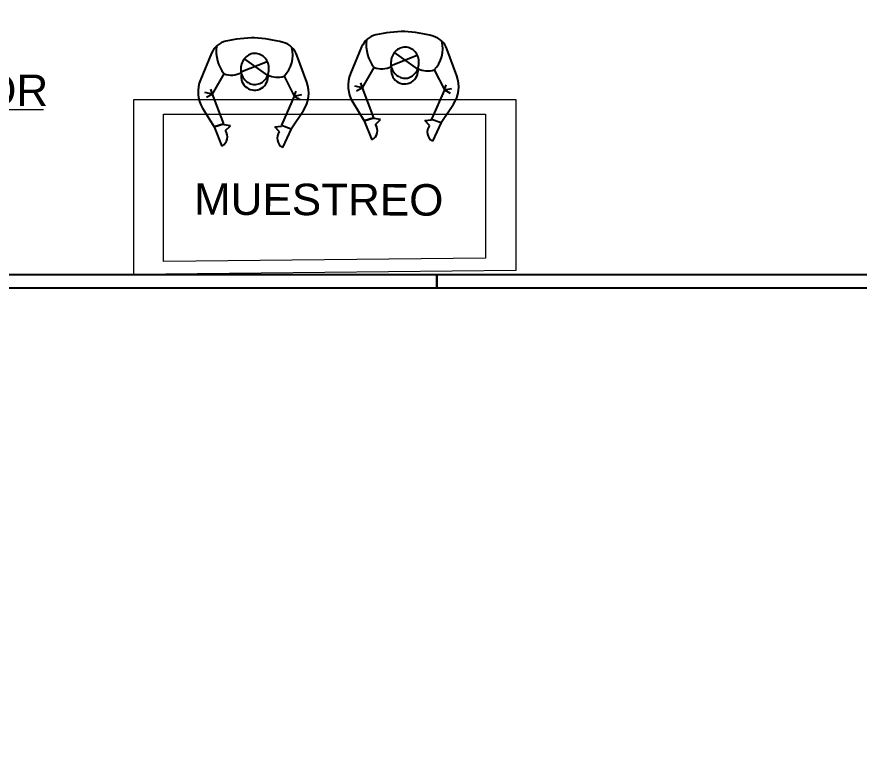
# Model space of a CAD drawing. Header units: inches. Extents: x -955375 to 106222, y -96450 to 64845.
# Drawn here: x 18520 to 23442, y 42076 to 46408 of the extents above; entities that cross this region are included whole.
import ezdxf

# ---------------------------------------------------------------- set-up
doc = ezdxf.new("R2010")
doc.units = ezdxf.units.IN
doc.header["$MEASUREMENT"] = 0
doc.linetypes.add('CONTINUA', pattern=[0])
for name, color, linetype in [('8', 7, 'Continuous'), ('A_TEXTOLOCAL', 3, 'Continuous'), ('DIBUJO', 2, 'Continuous'), ('P-ESTRUCTURA NUEVA', 152, 'Continuous')]:
    doc.layers.add(name, color=color, linetype=linetype)
doc.layers.add('ACHUTECH', color=24, linetype='Continuous', lineweight=18)
doc.styles.get("Standard").update_dxf_attribs({"font": 'isocp2.shx'})
doc.styles.add('TEXTO-100', font='romans.shx', dxfattribs={"height": 0.15})
doc.dimstyles.new('SUPERPEQUEÑA', dxfattribs={"dimtxt": 0.1, "dimasz": 0.05, "dimexe": 0.1, "dimexo": 0.15, "dimgap": 0.05, "dimtad": 1, "dimzin": 0, "dimdsep": 46, "dimtxsty": 'Standard', "dimblk1": 'CRUZZ', "dimblk2": 'CRUZZ', "dimsah": 1, "dimcen": 0.03, "dimse1": 1, "dimse2": 1, "dimclrd": 109, "dimclre": 4, "dimclrt": 173, "dimadec": 0, "dimazin": 0, "dimtfac": 1, "dimtix": 1, "dimtmove": 1, "dimatfit": 3, "dimldrblk": 'CRUZZ', "dimfxl": 1, "dimtolj": 1, "dimtzin": 0, "dimlwd": -1, "dimarcsym": 0})

# ---------------------------------------------------------------- blocks, each defined once
blk = doc.blocks.new('CRUZ')
at = {"layer": 'DIBUJO', "color": 7, "lineweight": -3}
for p, q in [((-0.2, 0), (0.2, 0)), ((0, 0.2), (0, -0.2))]:
    blk.add_line(p, q, dxfattribs=at)
at = {"layer": 'DIBUJO', "color": 7, "lineweight": -3, "const_width": 0.05}
blk.add_lwpolyline([(0, 0, 1), (0, 0, 1)], format="xyb", close=True, dxfattribs=at)
blk = doc.blocks.new('CRUZZ')
at = {"layer": 'DIBUJO', "color": 3, "xscale": 10, "yscale": 10, "zscale": 10}
blk.add_blockref('CRUZ', (0, 0), dxfattribs=at)
blk = doc.blocks.new('*D185')
at = {"layer": 'ACHUTECH', "color": 7, "ltscale": 500, "transparency": 16777216}
blk.add_line((5118.7, 54499.2), (5118.7, 25409.9), dxfattribs=at)
at = {"layer": 'Defpoints', "color": 0, "linetype": 'CONTINUA', "ltscale": 500, "transparency": 16777216}
for p in [(26169.2, 54499.2), (5118.7, 25409.9), (6592.2, 25409.9)]:
    blk.add_point(p, dxfattribs=at)
at = {"layer": 'ACHUTECH', "color": 7, "linetype": 'CONTINUA', "ltscale": 500, "transparency": 16777216, "xscale": 0.05, "yscale": 0.05, "zscale": 0.05}
for p, rotation in [((5118.7, 54499.2), 90), ((5118.7, 25409.9), 270)]:
    blk.add_blockref('CRUZZ', p, dxfattribs=dict(at, rotation=rotation))
at = {"layer": 'ACHUTECH', "color": 7, "linetype": 'CONTINUA', "lineweight": 13, "ltscale": 500, "transparency": 16777216, "insert": (5118.6, 39954.5), "char_height": 0.15, "attachment_point": 5, "rotation": 90}
blk.add_mtext('\\A1;29089.32', dxfattribs=at)
blk = doc.blocks.new('*D201')
at = {"layer": 'ACHUTECH', "color": 7, "ltscale": 500, "transparency": 16777216}
blk.add_line((4340.1, 59153), (4340.1, 15437.3), dxfattribs=at)
at = {"layer": 'Defpoints', "color": 0, "linetype": 'CONTINUA', "ltscale": 500, "transparency": 16777216}
for p in [(21639.1, 59153.1), (4340.1, 15437.3), (6285.4, 15437.3)]:
    blk.add_point(p, dxfattribs=at)
at = {"layer": 'ACHUTECH', "color": 7, "linetype": 'CONTINUA', "ltscale": 500, "transparency": 16777216, "xscale": 0.05, "yscale": 0.05, "zscale": 0.05}
for p, rotation in [((4340.1, 59153.1), 90), ((4340.1, 15437.3), 270)]:
    blk.add_blockref('CRUZZ', p, dxfattribs=dict(at, rotation=rotation))
at = {"layer": 'ACHUTECH', "color": 7, "linetype": 'CONTINUA', "lineweight": 13, "ltscale": 500, "transparency": 16777216, "insert": (4340, 37295.2), "char_height": 0.15, "attachment_point": 5, "rotation": 90}
blk.add_mtext('\\A1;43715.81', dxfattribs=at)
blk = doc.blocks.new('A$C0A79222E')
at = {"layer": '8'}
for p, q in [((104.6, 524.1), (156.7, 629.8)), ((545.1, 504.9), (502.4, 614.7)), ((171.3, 540.5), (198.2, 511.1)), ((104.6, 524.1), (32.7, 421.7)), ((82.7, 337.4), (160.1, 503.1)), ((160.1, 503.1), (104.6, 524.1)), ((160.3, 507.9), (158.7, 503.7)), ((198.2, 511.1), (160.3, 507.9)), ((480, 527), (450.7, 500.1)), ((450.7, 500.1), (488.2, 493.7)), ((545.1, 504.9), (488, 488.9)), ((488, 488.9), (545.1, 504.9)), ((488, 488.9), (550.6, 317)), ((488.2, 493.7), (489.4, 489.3)), ((607.8, 396.6), (545.1, 504.9)), ((82.7, 337.4), (39.8, 330.4)), ((82.7, 337.4), (50.6, 358.1)), ((82.7, 337.4), (71.9, 309.7)), ((138.9, 222.9), (82.7, 337.4)), ((550.6, 317), (481.2, 202.1)), ((550.6, 317), (584.4, 334.8)), ((550.6, 317), (559, 288.5)), ((550.6, 317), (592.8, 306.3)), ((9.6, 260.1), (62.9, 103.9)), ((232.2, 216.2), (362.4, 119)), ((384.6, 192.9), (233.2, 136.6)), ((550, 82.7), (616.7, 233.6))]:
    blk.add_line(p, q, dxfattribs=at)
for centre, major_axis, start_param, end_param in [((126, 578.9), (59.4, 0.5), -0.711433, 1.02165), ((528.5, 561.4), (59.4, 0.5), 2.01751, 3.750593), ((180, 318.2), (180, 1.4), 2.521702, 3.46293), ((452.1, 306.4), (180, 1.4), -0.423772, 0.517456), ((307.5, 222.6), (76.8, 0.6), -0.246289, 3.245064), ((313.9, 181.2), (88.9, 0.7), 2.35606, 2.732555), ((308.5, 186.5), (81.3, 0.6), 1.949778, 2.356069), ((305.2, 194.5), (72.7, 0.6), 1.519575, 1.949763), ((305.2, 194.5), (72.7, 0.6), 1.089396, 1.519584), ((301.3, 186.8), (81.3, 0.6), 0.683094, 1.089384), ((258.6, 98.9), (172.4, 1.3), 2.330537, 3.365503), ((172.8, 102.7), (125, 1), 1.07878, 1.837634), ((322.6, 177.5), (98.3, 0.8), 2.732546, 3.090371), ((289.1, 176.7), (97.2, 0.7), 0.306621, 0.683116), ((309.3, 183.3), (75.9, 0.6), -0.120088, 0.306609), ((437, 85.3), (125, 1), 1.201525, 2.003745), ((316.3, 76.5), (207.3, 1.6), -0.171734, 0.64331), ((322.6, 177.5), (98.3, 0.8), 3.090375, 3.4482), ((313.6, 174.6), (88.9, 0.7), 3.448211, 3.824705), ((286.5, 179.1), (98.3, 0.8), -0.409043, -0.051219), ((172.3, 141.2), (115.5, 0.9), 3.462931, 4.416884), ((307.8, 169.7), (81.3, 0.6), 3.824679, 4.230969), ((303.8, 162), (72.7, 0.6), 4.230989, 4.661176), ((300.6, 170.1), (81.3, 0.6), -1.191825, -0.785535), ((295.2, 175.4), (88.9, 0.7), -0.785532, -0.409038), ((303.8, 162), (72.7, 0.6), 4.661179, 5.091366), ((444.4, 129.4), (115.5, 0.9), -1.377724, -0.423771), ((368.4, 803.6), (806.3, 6.2), 4.416882, 4.622838), ((306.6, 806.3), (806.3, 6.2), 4.699506, 4.905462)]:
    blk.add_ellipse(centre, major_axis=major_axis, ratio=1, start_param=start_param, end_param=end_param, dxfattribs=at)

msp = doc.modelspace()

# ---------------------------------------------------------------- linework, layer by layer
at = {"color": 0, "linetype": 'CONTINUA', "lineweight": 13, "ltscale": 500}
for points in [[(21435.27, 45925.079), (21435.27, 44925.763), (19203.127, 44902.247), (19203.127, 45925.079)], [(21257.626, 45840.317), (21257.626, 44998.473), (19377.224, 44978.663), (19377.224, 45840.317)]]:
    msp.add_lwpolyline(points, close=True, dxfattribs=at)
at = {"layer": 'ACHUTECH', "color": 7, "linetype": 'CONTINUA', "lineweight": 13, "ltscale": 500}
msp.add_line((16706.457, 45867.609), (18675.438, 45867.609), dxfattribs=at)
at = {"layer": 'P-ESTRUCTURA NUEVA', "ltscale": 500}
for points in [[(18386.344, 44822.247), (18386.344, 44902.247), (20974.665, 44902.247), (20974.665, 44822.247)], [(20974.665, 44822.247), (20974.665, 44902.247), (23562.986, 44902.247), (23562.986, 44822.247)]]:
    msp.add_lwpolyline(points, close=True, dxfattribs=at)

# ---------------------------------------------------------------- block references
at = {"xscale": 1.022831221183079, "yscale": 1.022831221183079, "zscale": 1.022831221183079, "rotation": 181.1823382207679}
for p in [(21095.504, 46328.882), (20218.652, 46292.315)]:
    msp.add_blockref('A$C0A79222E', p, dxfattribs=at)

# ---------------------------------------------------------------- texts
at = {"layer": 'A_TEXTOLOCAL', "color": 7, "char_height": 184.10962, "width": 4924.44823, "attachment_point": 3, "rotation": 359.779133, "style": 'TEXTO-100'}
for s, insert in [('{\\fArial|b0|i0|c0|p34;DESANGRADOR}', (18703.314, 46070.491)), ('{\\fArial|b0|i0|c0|p34;MUESTREO}', (21012.964, 45430.172))]:
    msp.add_mtext(s, dxfattribs=dict(at, insert=insert))

# ---------------------------------------------------------------- dimensions: what is measured, and where the dimension line sits
at = {"layer": 'ACHUTECH', "color": 7, "linetype": 'CONTINUA', "lineweight": 13, "ltscale": 500}
for base, p1, p2, picture, middle in [((4340.116, 15437.278), (21639.15, 59153.085), (6285.39, 15437.278), '*D201', (4340.021, 37295.181)), ((5118.653, 25409.883), (26169.229, 54499.203), (6592.24, 25409.883), '*D185', (5118.558, 39954.543))]:
    dim = msp.add_linear_dim(base=base, p1=p1, p2=p2, angle=90, dimstyle='SUPERPEQUEÑA', override={"dimtxt": 0.15, "dimgap": 0.02, "dimclrd": 7, "dimclrt": 7, "dimfxl": 0.2}, dxfattribs=at)
    dim.commit()
    dim.dimension.update_dxf_attribs({"geometry": picture, "text_midpoint": middle})

doc.saveas('drawing.dxf')
